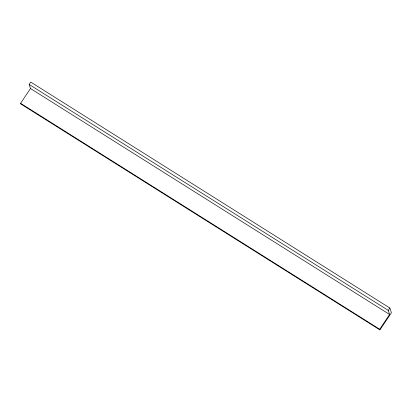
<?xml version="1.0" encoding="UTF-8"?>
<svg xmlns="http://www.w3.org/2000/svg" width="412" height="412" viewBox="0 0 412 412"><rect width="100%" height="100%" fill="white"/><g stroke="black" fill="none" stroke-linecap="round" stroke-linejoin="round"><path stroke-width="0.62" d="M29.164 84.455L30.751 82.091L389.855 308.032L391.4 312.765L379.916 329.909L20.811 103.968L20.6 103.314L30.498 88.534L29.164 84.455L388.269 310.396L389.603 314.48L379.704 329.255L379.916 329.909M388.269 310.396L389.855 308.032M30.498 88.534L389.603 314.48M20.6 103.314L379.704 329.255"/></g></svg>
